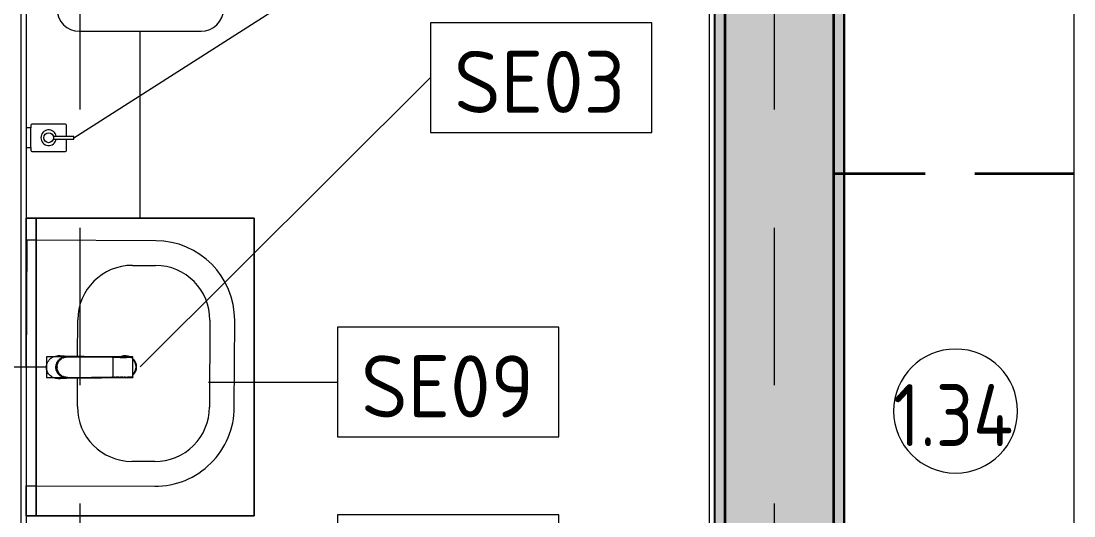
# Model space of a CAD drawing. Header units: millimetres. Extents: x 3991 to 282775, y -8553 to 29560.
# Drawn here: x 18752 to 20876, y 5430 to 6428 of the extents above; entities that cross this region are included whole.
import ezdxf

# ---------------------------------------------------------------- set-up
doc = ezdxf.new("R2010")
doc.units = ezdxf.units.MM
doc.linetypes.add('50_ШТРИХ_ш4_п2_', pattern=[300, 200, -100])
doc.linetypes.add('Осевая', pattern=[1587.5, 317.5, -238.125, 793.75, -238.125])
for name, color, linetype, lineweight, true_color in [('0-1', 7, 'Continuous', 9, 0x4994b4), ('A-GENM-1', 7, 'Continuous', 9, 0x4994b4), ('A-WALL-1', 7, 'Continuous', 25, 0x3c3c3c), ('A-WALL-2', 7, 'Continuous', 35, 0x3c3c3c), ('A-WALL-FNSH-1', 7, 'Continuous', 15, 0x3c3c3c), ('P-SANR-FIXT-1', 7, 'Continuous', 15, 0x4994b4)]:
    doc.layers.add(name, color=color, linetype=linetype, lineweight=lineweight, true_color=true_color)
for name, color, linetype, lineweight in [('A-AREA-IDEN', 7, 'Continuous', 9), ('A-DETL-1', 7, '50_ШТРИХ_ш4_п2_', 35), ('A-DETL-GENF', 7, 'Continuous', 9), ('I-FURN', 7, 'Continuous', 9), ('I-FURN-IDEN', 7, 'Continuous', 9), ('I-WALL', 7, 'Continuous', 9), ('P-SANR-FIXT-IDEN', 7, 'Continuous', 9), ('S-STRS-MBND', 7, 'Continuous', 9), ('Оси-2', 7, 'Осевая', 9)]:
    doc.layers.add(name, color=color, linetype=linetype, lineweight=lineweight)
doc.styles.add('GOST Common_1', font='GOST_Common.ttf', dxfattribs={"height": 125})
doc.styles.add('GOST Common_2', font='GOST_Common.ttf', dxfattribs={"width": 0.9, "height": 125})
pattern_1 = [(0, (-51688.461, 0), (60.96, 15.24), [5.029, -40.691, 5.029, -40.691, -243.84]), (0, (-51688.461, 0), (60.96, 15.24), [-91.44, 5.029, -86.411, 5.029, -40.691, -106.68]), (0, (-51688.461, 0), (60.96, 15.24), [-228.6, 5.029, -25.451, 5.029, -71.171]), (120, (-51665.601, 7.62), (-43.678227, 45.1729086), [5.029, -40.691, 5.029, -40.691, -243.84]), (120, (-51665.601, 7.62), (-43.678227, 45.1729086), [-91.44, 5.029, -86.411, 5.029, -40.691, -106.68]), (120, (-51665.601, 7.62), (-43.678227, 45.1729086), [-228.6, 5.029, -25.451, 5.029, -71.171]), (240, (-51657.981, 38.1), (-17.281773, -60.4129086), [5.029, -40.691, 5.029, -40.691, -243.84]), (240, (-51657.981, 38.1), (-17.281773, -60.4129086), [-91.44, 5.029, -86.411, 5.029, -40.691, -106.68]), (240, (-51657.981, 38.1), (-17.281773, -60.4129086), [-228.6, 5.029, -25.451, 5.029, -71.171])]

# ---------------------------------------------------------------- blocks, each defined once
blk = doc.blocks.new('зеркало круглое600д - 1_22д зеркало круглое d600-30456177-Фрагмент 1_6')
at = {"layer": 'I-FURN'}
for p, q in [((-300, 0), (-300, -20)), ((-300, -20), (-294.2, -20)), ((300, -20), (-300, -20)), ((-294.2, -20), (-212.1, -20)), ((-212.1, -20), (-58.5, -20)), ((-58.5, -20), (114.8, -20)), ((114.8, -20), (249.4, -20)), ((249.4, -20), (300, -20)), ((300, -20), (300, 0))]:
    blk.add_line(p, q, dxfattribs=at)
blk = doc.blocks.new('сифон - Для раковины-30615598-Фрагмент 1_6')
at = {"layer": 'P-SANR-FIXT-1'}
for p, q in [((200, -0.6), (200, -10.4)), ((200, -10.4), (200, -40))]:
    blk.add_line(p, q, dxfattribs=at)
for radius, start, end in [(22.5, 100.3246, 111.0164), (21.5, 81.6166, 90.6528), (22.5, 67.2152, 71.5917), (22.5, 134.338, 180), (22.5, 180, 224.5753), (21.5, 136.6301, 180), (21.5, 180, 223.4006), (21.5, 101.7897, 108), (21.5, 71.0694, 75.9978), (22.5, 244.2771, 292.5042), (21.5, 247.6878, 288), (21.5, 289.2478, 293.8296), (22.5, 293.3521, 297.2506)]:
    blk.add_arc((0, 0), radius, start, end, dxfattribs=at)
blk = doc.blocks.new('смеситель для раковины - Default-30615600-Фрагмент 1_6')
at = {"layer": '0-1'}
for p, q in [((19.7, 151.6), (-19.8, 151.6)), ((-20.3, 110), (-20.4, 97.4)), ((19.8, 111.8), (-19.8, 111.8)), ((20.4, 97.4), (20.3, 110)), ((-22.8, 3), (-21.8, 15.6)), ((-18.9, 7.6), (-19.6, 9.7)), ((21.8, 15.6), (22.8, 3))]:
    blk.add_line(p, q, dxfattribs=at)
at = {"layer": '0-1', "flags": 128}
for points in [[(-20.7, 150.6), (-20.7, 150.2), (-20.7, 149.2), (-20.7, 148.3), (-20.7, 146.9), (-20.7, 145.4), (-20.8, 134.7), (-21.1, 63.6), (-21.1, 93.2)], [(19.7, 151.6), (20, 151.6), (20.2, 151.6), (20.5, 151.4), (20.6, 151.2), (20.7, 151.1), (20.8, 150.9), (20.8, 150.6)], [(21, 17), (21.2, 25.7), (21, 77.4), (21, 111.4)], [(-21.8, 15.6), (-21.6, 25.5), (-21.4, 39.3), (-21.2, 64), (-21.1, 88)], [(-21.1, 22.2), (-21.1, 24.2), (-21.1, 63.3), (-21.1, 93.2)], [(-20, 10.8), (-20.8, 13.2), (-20.9, 15.4)], [(12.1, -0.1), (16.4, 3.8), (19.5, 8.8), (21, 14.5), (21, 16)]]:
    blk.add_lwpolyline(points, dxfattribs=at)
at = {"layer": 'P-SANR-FIXT-1'}
for p, q in [((21, 151.6), (-21, 151.6)), ((-21, 151.6), (-21, -23)), ((21, -23), (21, 151.6)), ((-19.7, 144), (-19.8, 111.8)), ((19.8, 111.8), (19.7, 144)), ((19.9, 143.1), (19.9, 140.7)), ((19.9, 136.7), (19.9, 133.6)), ((19.9, 131), (20, 126.2)), ((20, 115.7), (20, 113.5)), ((20, 111.3), (20, 108.9)), ((-22.9, 0.3), (-22.9, 0.9)), ((22.5, 5), (22.9, 0.9)), ((22.9, 0.9), (22.9, 0.3)), ((-21, -23), (21, -23))]:
    blk.add_line(p, q, dxfattribs=at)
at = {"layer": 'P-SANR-FIXT-1', "flags": 128}
for points in [[(-21.1, 16.9), (-21.1, 42.2), (-21, 67.6), (-20.8, 118.3), (-20.7, 143.7), (-20.7, 149.4), (-20.8, 150.2), (-20.9, 145.3), (-20.9, 138.9), (-21.1, 88.1)], [(21.1, 88.1), (20.9, 138.9), (20.9, 145.3), (20.8, 150.2), (20.7, 149.4), (20.7, 143.7), (20.8, 118.3), (21, 67.6), (21.1, 42.2), (21.1, 16.9)], [(-19.9, 125.8), (-19.9, 133.8), (-19.9, 138.3)], [(-20, 109.4), (-20, 111), (-20, 119.8)], [(20, 123.6), (20, 119.9), (20, 117.9)], [(-15.9, 4.1), (-13.1, 1.6), (-12.1, 0.9)], [(12.1, 0.9), (13.1, 1.6), (15.9, 4.1)], [(22.9, 0.9), (22.7, 3.2), (22.5, 5.6), (22.3, 7.9), (22.1, 10.8), (21.8, 15.2)], [(-9.8, -0.4), (-6.1, -1.8), (-5.1, -2)], [(-2.7, -2.4), (-2.1, -2.5), (2.1, -2.5), (2.7, -2.4)], [(0.6, -3.9), (0.3, -3.9), (0.1, -3.9), (-0.1, -3.9), (-0.3, -3.9), (-0.6, -3.9)], [(5.1, -2), (6.1, -1.8), (9.8, -0.4)]]:
    blk.add_lwpolyline(points, dxfattribs=at)
at = {"layer": 'P-SANR-FIXT-1'}
for centre, major_axis, ratio, start_param, end_param in [((-19.8, 109.7), (-0.5, 0.002), 0.095846, 0.794229, 1.571164), ((19.8, 109.7), (0.5, 0.002), 0.095848, 4.711795, 5.488843), ((0, 17.2), (20.8, 0), 0.98634, 3.038054, 3.090126), ((0, 17.2), (20.8, 0), 0.98634, 3.29536, 3.441377), ((0, 17.2), (20.8, 0), 0.98634, 5.983401, 6.113763), ((0, 17.2), (20.8, 0), 0.98634, 0.051466, 0.103539), ((0, 17.2), (20.8, 0), 0.98634, 4.268583, 4.510817), ((0, 17.2), (18.5, 0), 0.986286, 4.671144, 4.753634), ((0, 17.2), (20.8, 0), 0.98634, 4.913948, 5.156189)]:
    blk.add_ellipse(centre, major_axis=major_axis, ratio=ratio, start_param=start_param, end_param=end_param, dxfattribs=at)
for points, knots in [([(-19.9, 147.4), (-19.9, 148), (-19.8, 149.3), (-19.8, 150.7), (-19.8, 151.5), (-19.8, 151.6), (-19.8, 151.6)], [0.1, 0.1, 0.1, 0.1, 0.2, 0.3, 0.4, 0.4725859, 0.4725859, 0.4725859, 0.4725859]), ([(-19.8, 151.6), (-19.7, 151.6), (-19.7, 151.6), (-19.7, 151.2), (-19.7, 150), (-19.7, 148.3), (-19.7, 146.2), (-19.7, 144.8), (-19.7, 144)], [0.4728347, 0.4728347, 0.4728347, 0.4728347, 0.5, 0.6, 0.7, 0.8, 0.9, 1, 1, 1, 1]), ([(19.7, 144), (19.7, 144.8), (19.7, 146.2), (19.7, 148.3), (19.7, 150), (19.7, 151.2), (19.7, 151.6), (19.7, 151.6), (19.7, 151.6)], [0, 0, 0, 0, 0.1, 0.2, 0.3, 0.4, 0.5, 0.5274121, 0.5274121, 0.5274121, 0.5274121]), ([(19.7, 151.6), (19.8, 151.6), (19.8, 151.5), (19.8, 150.7), (19.8, 149.3), (19.9, 148), (19.9, 147.4)], [0.5275209, 0.5275209, 0.5275209, 0.5275209, 0.6, 0.7, 0.8, 0.9, 0.9, 0.9, 0.9]), ([(-19.8, 111.8), (-19.8, 111.8), (-19.8, 111.7), (-19.8, 110.9), (-19.8, 110.1), (-19.8, 109.7)], [0.4695548, 0.4695548, 0.4695548, 0.4695548, 0.6, 0.8, 1, 1, 1, 1]), ([(19.8, 109.7), (19.8, 110.1), (19.8, 110.9), (19.8, 111.7), (19.8, 111.8), (19.8, 111.8)], [0, 0, 0, 0, 0.2, 0.4, 0.5304748, 0.5304748, 0.5304748, 0.5304748]), ([(-21.1, 88.1), (-21.1, 85.7), (-21.1, 82.2), (-21.1, 77.5), (-21.2, 73.9), (-21.2, 70.4), (-21.2, 66.8), (-21.2, 63.9), (-21.2, 61.5), (-21.2, 59.8), (-21.2, 58), (-21.2, 55.7), (-21.3, 52.8), (-21.3, 49.3), (-21.3, 46), (-21.3, 42.6), (-21.4, 39.4), (-21.4, 36.2), (-21.5, 32.2), (-21.5, 27.5), (-21.7, 20.9), (-21.8, 17.2), (-21.8, 15.2)], [0, 0, 0, 0, 0.083333, 0.125, 0.166667, 0.208333, 0.25, 0.291667, 0.3125, 0.333333, 0.354167, 0.375, 0.416667, 0.458333, 0.5, 0.541667, 0.583333, 0.625, 0.666667, 0.75, 0.833333, 1, 1, 1, 1]), ([(-20.4, 97.4), (-20.4, 91.1), (-20.5, 81.8), (-20.6, 69.7), (-20.6, 60), (-20.7, 52.6), (-20.8, 47.4), (-20.8, 45.2), (-20.8, 43.5), (-20.9, 41.8), (-20.9, 39.8), (-20.9, 37.7), (-20.9, 36.2), (-20.9, 35.4), (-21, 34.1), (-21, 32.6), (-21, 31), (-21, 29.7), (-21, 28.6), (-21, 27.7), (-21, 26.8), (-21.1, 25.6), (-21.1, 22.9), (-21.1, 20.4), (-21.1, 18.4)], [0, 0, 0, 0, 0.222222, 0.333333, 0.444444, 0.583333, 0.618056, 0.652778, 0.670139, 0.6875, 0.722222, 0.756944, 0.774306, 0.782986, 0.791667, 0.826389, 0.84375, 0.861111, 0.878472, 0.887153, 0.895833, 0.913194, 0.930556, 1, 1, 1, 1]), ([(21.1, 18.4), (21.1, 19.2), (21.1, 20.8), (21.1, 23.1), (21.1, 25), (21.1, 26.5), (21, 27.6), (21, 28.6), (21, 30), (21, 31.7), (21, 33.4), (21, 34.6), (20.9, 35.2), (20.9, 35.7), (20.9, 36.3), (20.9, 36.9), (20.9, 38.1), (20.9, 39.8), (20.9, 41.4), (20.8, 42.8), (20.8, 44.1), (20.8, 45.8), (20.8, 48.6), (20.7, 53.5), (20.6, 60.7), (20.6, 68.9), (20.5, 76.5), (20.5, 85.7), (20.4, 92.7), (20.4, 97.4)], [0, 0, 0, 0, 0.027778, 0.055556, 0.083333, 0.097222, 0.111111, 0.125, 0.138889, 0.166667, 0.194444, 0.208333, 0.215278, 0.222222, 0.229167, 0.236111, 0.25, 0.277778, 0.305556, 0.319444, 0.333333, 0.361111, 0.388889, 0.444444, 0.555556, 0.666667, 0.75, 0.833333, 1, 1, 1, 1]), ([(20.4, 88.2), (20.4, 88.1), (20.5, 88), (20.6, 87.8), (20.7, 87.5), (20.7, 87.4), (20.7, 87.3)], [0.19375, 0.19375, 0.19375, 0.19375, 0.25, 0.3, 0.35, 0.4, 0.4, 0.4, 0.4]), ([(21.8, 15.2), (21.8, 16.4), (21.7, 19.4), (21.6, 24.2), (21.5, 28.2), (21.5, 30.6), (21.5, 32.4), (21.4, 34.1), (21.4, 35.8), (21.4, 37.3), (21.4, 38.7), (21.4, 39.8), (21.4, 41), (21.3, 42.6), (21.3, 44.7), (21.3, 47.5), (21.3, 50.9), (21.2, 55.1), (21.2, 60), (21.2, 65.1), (21.2, 69.9), (21.2, 74.5), (21.1, 80.6), (21.1, 85.1), (21.1, 88.1)], [0, 0, 0, 0, 0.142857, 0.285714, 0.357143, 0.392857, 0.428571, 0.464286, 0.5, 0.535714, 0.553571, 0.571429, 0.589286, 0.607143, 0.642857, 0.678571, 0.714286, 0.75, 0.785714, 0.821429, 0.857143, 0.892857, 0.928571, 1, 1, 1, 1]), ([(-21.8, 15.2), (-21.9, 13.9), (-22, 12.1), (-22.1, 10.1), (-22.2, 8.7), (-22.3, 7.5), (-22.4, 6.6), (-22.5, 5.7), (-22.6, 4.8), (-22.7, 3.8), (-22.8, 2.5), (-22.9, 1.5), (-22.9, 0.9)], [0, 0, 0, 0, 0.166667, 0.25, 0.333333, 0.416667, 0.5, 0.583333, 0.666667, 0.75, 0.833333, 1, 1, 1, 1]), ([(22.9, 0.3), (22.9, -2.5), (22.3, -6.4), (20, -11.4), (17.7, -14.7), (14.9, -17.6), (11.6, -20), (7.9, -21.7), (4.5, -22.6), (1.5, -23), (-1.9, -23), (-6, -22.4), (-10, -20.8), (-12.8, -19.1), (-14.8, -17.5), (-16.7, -15.8), (-18.8, -13.3), (-21.9, -8.1), (-22.9, -3.2), (-22.9, 0.3)], [0, 0, 0, 0, 0.111111, 0.166667, 0.222222, 0.277778, 0.333333, 0.388889, 0.444444, 0.479167, 0.513889, 0.583333, 0.652778, 0.6875, 0.722222, 0.756944, 0.791667, 0.861111, 1, 1, 1, 1]), ([(-16.4, 3.7), (-16.6, 4.1), (-17.6, 5.3), (-18.7, 7.1), (-19.6, 9), (-20.1, 10.6), (-20.6, 12.1), (-21, 14.3), (-21.1, 15.9), (-21.1, 16.9)], [0.5566569, 0.5566569, 0.5566569, 0.5566569, 0.6, 0.7, 0.75, 0.8, 0.85, 0.9, 1, 1, 1, 1]), ([(-21.1, 16.4), (-21.1, 14.3), (-20.4, 11.1), (-18.7, 7.6), (-17.5, 5.8), (-16.4, 4.5), (-15.2, 3.2), (-13.9, 2.1), (-12.5, 1), (-10.9, 0.1), (-9.2, -0.7), (-6.9, -1.7), (-3.8, -2.5), (0, -2.8), (3.8, -2.5), (6.9, -1.7), (9, -0.9), (10.1, -0.3), (10.9, 0.1), (11.7, 0.5), (12.7, 1.2), (13.9, 2), (15, 3), (15.8, 3.8), (16.4, 4.5), (17, 5.2), (17.7, 6.2), (18.6, 7.6), (19.3, 9), (19.7, 9.9), (19.9, 10.5), (20, 10.9), (20.2, 11.2), (20.3, 11.7), (20.6, 12.6), (20.8, 13.8), (21, 15.1), (21.1, 16), (21.1, 16.4)], [0, 0, 0, 0, 0.111111, 0.166667, 0.194444, 0.222222, 0.25, 0.277778, 0.305556, 0.333333, 0.361111, 0.388889, 0.444444, 0.5, 0.555556, 0.611111, 0.638889, 0.652778, 0.666667, 0.680556, 0.694444, 0.722222, 0.75, 0.763889, 0.777778, 0.791667, 0.805556, 0.833333, 0.861111, 0.875, 0.881944, 0.888889, 0.895833, 0.902778, 0.916667, 0.944444, 0.972222, 1, 1, 1, 1]), ([(-20.8, 14.6), (-20.7, 14.1), (-20.6, 12.9), (-20.2, 11.6), (-20, 10.9)], [0, 0, 0, 0, 0.4, 1, 1, 1, 1]), ([(-18.3, 9.9), (-18.8, 10.8), (-20.1, 14), (-20.7, 17.5), (-20.7, 19.9)], [-0.157337, -0.157337, -0.157337, -0.157337, -0.1111111, 0, 0, 0, 0]), ([(-19.3, 9.3), (-19.1, 8.7), (-18.5, 7.4), (-17.6, 6.2), (-17.1, 5.5)], [0.2222222, 0.2222222, 0.2222222, 0.2222222, 0.4444444, 0.7777778, 0.7777778, 0.7777778, 0.7777778]), ([(-10, -1.5), (-10.9, -1), (-12.8, 0.2), (-14.5, 1.7), (-15.3, 2.6), (-15.4, 2.7)], [0.3, 0.3, 0.3, 0.3, 0.4, 0.5, 0.5124698, 0.5124698, 0.5124698, 0.5124698]), ([(-7.8, 0), (-8.7, 0.4), (-10.3, 1.2), (-11.7, 2.2), (-12.3, 2.7)], [-0.37982072, -0.37982072, -0.37982072, -0.37982072, -0.33333333, -0.30027801, -0.30027801, -0.30027801, -0.30027801]), ([(15.8, 6.1), (14.3, 4.2), (10.7, 1), (3.8, -1.6), (-2, -1.6), (-5.1, -0.9), (-5.8, -0.7)], [-0.7735184, -0.7735184, -0.7735184, -0.7735184, -0.6666667, -0.5555556, -0.4444444, -0.4114957, -0.4114957, -0.4114957, -0.4114957]), ([(20.9, 14), (20.9, 13.9), (20.7, 12.8), (20.2, 10.6), (19, 7.6), (16.7, 3.9), (12.9, 0), (8, -2.6), (4.7, -3.4), (3.5, -3.6)], [0.0919533, 0.0919533, 0.0919533, 0.0919533, 0.1, 0.2, 0.3, 0.4, 0.6, 0.8, 0.9091362, 0.9091362, 0.9091362, 0.9091362]), ([(17.1, 5.5), (17.5, 6), (18.6, 7.6), (19.5, 9.4), (19.9, 10.7)], [0.2222222, 0.2222222, 0.2222222, 0.2222222, 0.4444444, 0.9768048, 0.9768048, 0.9768048, 0.9768048]), ([(20.7, 19.9), (20.7, 17.5), (20.1, 14), (18.8, 10.8), (18.3, 9.9)], [-1, -1, -1, -1, -0.8888889, -0.8424724, -0.8424724, -0.8424724, -0.8424724]), ([(20.2, 11.7), (20.3, 12), (20.6, 12.9), (20.7, 13.9), (20.8, 14.6)], [0.2222222, 0.2222222, 0.2222222, 0.2222222, 0.4444444, 1, 1, 1, 1]), ([(-0.6, -3.9), (-1.6, -3.9), (-3.8, -3.7), (-6.8, -2.9), (-8.7, -2.1), (-9.5, -1.7)], [0, 0, 0, 0, 0.1, 0.2, 0.2837623, 0.2837623, 0.2837623, 0.2837623]), ([(-0.6, -3.9), (-0.6, -3.9), (-0.6, -3.7), (-0.6, -3.5), (-0.6, -3.3), (-0.6, -3.2)], [0, 0, 0, 0, 0.3636364, 0.5454545, 0.7272727, 0.7272727, 0.7272727, 0.7272727]), ([(0.6, -3.9), (0.6, -3.9), (0.6, -3.7), (0.6, -3.5), (0.6, -3.3), (0.6, -3.2)], [0, 0, 0, 0, 0.3636364, 0.5454545, 0.7272727, 0.7272727, 0.7272727, 0.7272727])]:
    blk.add_open_spline(points, degree=3, knots=knots, dxfattribs=at)
for points in [[(-19.8, 111.8), (-19.8, 111.8), (-19.8, 111.8), (-19.8, 111.8)], [(-19.8, 110), (-19.8, 110.3), (-19.8, 110.6), (-19.8, 110.9)], [(19.8, 111.8), (19.8, 111.8), (19.8, 111.8), (19.8, 111.8)], [(19.8, 110.9), (19.8, 110.6), (19.8, 110.3), (19.8, 110)], [(-20.5, 88.2), (-20.6, 88.2), (-20.7, 88.2), (-20.8, 88.2)], [(-22.9, 0.9), (-22.9, 2.2), (-22.8, 3.6), (-22.6, 4.9)], [(-16, 6.3), (-16.4, 6.8), (-16.9, 7.4), (-17.2, 8)], [(-13.9, 4), (-14.6, 4.7), (-15.2, 5.3), (-15.8, 6.1)], [(17.3, 8), (16.9, 7.4), (16.4, 6.8), (16, 6.3)], [(2.5, -3.8), (1.8, -3.9), (1.2, -3.9), (0.6, -3.9)]]:
    blk.add_open_spline(points, degree=3, dxfattribs=at)
blk = doc.blocks.new('TOY_Диспансер мыло - Дозатор Elegance new 11654 019001 хром-30593950-Фрагмент 1_6')
at = {"layer": 'A-GENM-1'}
for p, q in [((122.2, 86.7), (99.5, 86.7)), ((122.2, 86.7), (102.9, 86.7)), ((127.9, 101.6), (122.2, 101.6)), ((122.2, 101.6), (122.2, 86.7)), ((122.2, 87.7), (122.2, 60.3)), ((127.9, 86.7), (127.9, 101.6)), ((127.9, 60.3), (127.9, 87.7)), ((146.9, 86.7), (127.9, 86.7)), ((150.5, 86.7), (127.9, 86.7)), ((97.5, 84.7), (97.5, 17)), ((152.5, 17), (152.5, 84.7)), ((99.5, 15), (105, 15)), ((145, 15), (105, 15)), ((105, 15), (105, 5.5)), ((145, 5.5), (145, 15)), ((145, 15), (150.5, 15))]:
    blk.add_line(p, q, dxfattribs=at)
blk.add_circle((125, 50.7), 10, dxfattribs=at)
for centre, radius, start, end in [((99.5, 84.7), 2, 90, 180), ((150.5, 84.7), 2, 360, 90), ((125, 50.7), 15.7, 100.4353, 79.365), ((99.5, 17), 2, 180, 270), ((150.5, 17), 2, 270, 360)]:
    blk.add_arc(centre, radius, start, end, dxfattribs=at)
blk = doc.blocks.new('Мебель_универсальная - 1_250-31405634-Фрагмент 1_6')
at = {"layer": 'I-FURN'}
for p, q in [((300, 230), (-300, 230)), ((-300, 230), (-300, -210)), ((-300, -210), (-300, 230)), ((-300, 230), (300, 230)), ((300, -210), (300, 230)), ((300, 230), (300, -210)), ((-300, -210), (-300, -230)), ((-300, -230), (-300, -210)), ((300, -230), (300, -210)), ((300, -210), (300, -230)), ((-40, -230), (-300, -230)), ((300, -230), (239.4, -230))]:
    blk.add_line(p, q, dxfattribs=at)
blk = doc.blocks.new('Раковина SE09 - гибкая подводка_ 640х550х165 PN6_3_ ХВ_ГВ накидная гайка BP DN15_ К-гл_кон_ П DN 50-31404862-Фрагмент 1_6')
at = {"layer": 'P-SANR-FIXT-1'}
for p, q in [((80, 420), (-95, 420)), ((-95, 370), (80, 370)), ((-255, 260), (-255, 19)), ((-205, 213.6), (-205, 260)), ((190, 260), (190, 213.6)), ((240, 21), (240, 260)), ((-20.7, 103.6), (-95, 103.6)), ((-19.8, 103.6), (-20.5, 103.6)), ((80, 103.6), (22.1, 103.6)), ((-255, 19), (-255, 0)), ((-255, 0), (0, 0)), ((240, 1), (240, 21))]:
    blk.add_line(p, q, dxfattribs=at)
for centre, radius, start, end in [((-95, 260), 160, 90, 180), ((80, 260), 160, 360, 90), ((-95, 260), 110, 90, 180), ((80, 260), 110, 360, 90), ((-95, 213.6), 110, 180, 270), ((80, 213.6), 110, 270, 360)]:
    blk.add_arc(centre, radius, start, end, dxfattribs=at)
blk = doc.blocks.new('DET_L_Линия разрыва - М100-30612372-Фрагмент 1_6')
at = {"layer": 'A-DETL-GENF'}
blk.add_line((10313.2, 0), (5456.6, 0), dxfattribs=at)
blk = doc.blocks.new('М_сантехническая_рамка1 - В рамке-30590747-Фрагмент 1_6')
at = {"layer": 'P-SANR-FIXT-IDEN'}
for p, q in [((4.293, 2.24), (-4.639, 2.24)), ((-4.639, 2.24), (-4.639, -2.178)), ((4.293, -2.178), (4.293, 2.24)), ((-4.639, -2.178), (4.293, -2.178))]:
    blk.add_line(p, q, dxfattribs=at)
blk = doc.blocks.new('Марка_Помещения - Номер-25198446-Фрагмент 1_6')
at = {"layer": 'A-AREA-IDEN'}
for start, end in [(360, 180), (180, 360)]:
    blk.add_arc((0, 0), 2.5, start, end, dxfattribs=at)
blk = doc.blocks.new('Марка_Мебель - В прямоуг_Balcon_Марка-25523697-Фрагмент 1_6')
at = {"layer": 'I-FURN-IDEN'}
for p, q in [((-2.455, 2.278), (2.455, 2.278)), ((-3.355, 1.378), (-3.355, -1.384)), ((3.355, 1.378), (3.355, -1.378)), ((-2.461, -2.278), (2.455, -2.278))]:
    blk.add_line(p, q, dxfattribs=at)
for centre, radius, start, end in [((-2.455, 1.378), 0.9, 90, 180), ((2.455, 1.378), 0.9, 0, 90), ((-2.461, -1.384), 0.893, 180, 270), ((2.455, -1.378), 0.9, 270, 0)]:
    blk.add_arc(centre, radius, start, end, dxfattribs=at)

msp = doc.modelspace()

# ---------------------------------------------------------------- hatches: boundary and pattern name
at = {"layer": 'I-WALL'}
h = msp.add_hatch(dxfattribs=at)
h.set_pattern_fill('FP_4', color=256, style=0, pattern_type=2)
h.set_pattern_definition([(45, (-51688.46, 0), (-28.51196, 28.51196), []), (45, (-51659.95, 0), (-28.51196, 28.51196), [50.403, -10.081, 1.676, -8.404])])
h.paths.add_polyline_path([(20171.5, -100), (20391.5, -100), (20391.5, 7900), (20171.5, 7900), (20171.5, 120)])
h = msp.add_hatch(dxfattribs=at)
h.set_pattern_fill('FP_13', color=256, style=0, pattern_type=2)
h.set_pattern_definition(pattern_1)
h.paths.add_polyline_path([(20151.5, 140), (20171.5, 140), (20171.5, 7680), (20151.5, 7680), (20151.5, 141)])
h = msp.add_hatch(dxfattribs=at)
h.set_pattern_fill('FP_13', color=256, style=0, pattern_type=2)
h.set_pattern_definition(pattern_1)
h.paths.add_polyline_path([(20391.5, 120), (20411.5, 120), (20411.5, 7660), (20391.5, 7660), (20391.5, 1471.9)])

# ---------------------------------------------------------------- linework, layer by layer
at = {"layer": 'A-DETL-1'}
msp.add_line((20875.6, 6120), (20391.5, 6120), dxfattribs=at)
at = {"layer": 'A-WALL-1'}
for p, q in [((20151.5, 140), (20151.5, 7660)), ((20411.5, 7660), (20411.5, 140))]:
    msp.add_line(p, q, dxfattribs=at)
at = {"layer": 'A-WALL-2'}
for p, q in [((20171.5, 7900), (20171.5, 120)), ((20391.5, 120), (20391.5, 7680))]:
    msp.add_line(p, q, dxfattribs=at)
at = {"layer": 'A-WALL-FNSH-1'}
for p, q in [((18752.5, 3739), (18752.5, 7659)), ((20150.5, 7659), (20150.5, 140)), ((20412.5, 7659), (20412.5, 140))]:
    msp.add_line(p, q, dxfattribs=at)
at = {"layer": 'I-FURN-IDEN'}
msp.add_line((18992.5, 6030.6), (18992.5, 6407.1), dxfattribs=at)
at = {"layer": 'I-WALL'}
for p, q in [((18762.5, 7660), (18762.5, 3729)), ((20140.5, 526.5), (20140.5, 7660))]:
    msp.add_line(p, q, dxfattribs=at)
at = {"layer": 'P-SANR-FIXT-IDEN'}
for p, q in [((18858.6, 6192.5), (19577.6, 6651)), ((18992.5, 5730.6), (19577.6, 6313.6)), ((18803.2, 5730), (18681.8, 5730)), ((19130.2, 5700), (19390.1, 5700))]:
    msp.add_line(p, q, dxfattribs=at)
at = {"layer": 'S-STRS-MBND'}
msp.add_line((20391.5, 7680), (20391.5, 5169.7), dxfattribs=at)
at = {"layer": 'Оси-2'}
for p, q in [((18871.5, -656.3), (18871.5, 6817.9)), ((20271.5, -656.3), (20271.5, 6817.9))]:
    msp.add_line(p, q, dxfattribs=at)

# ---------------------------------------------------------------- block references
at = {"layer": 'A-AREA-IDEN', "xscale": 49.99999999999998, "yscale": 49.99999999999998, "zscale": 49.99999999999998}
msp.add_blockref('Марка_Помещения - Номер-25198446-Фрагмент 1_6', (20636.9, 5641.6), dxfattribs=at)
at = {"layer": 'A-DETL-GENF', "rotation": 90.00000000000007}
msp.add_blockref('DET_L_Линия разрыва - М100-30612372-Фрагмент 1_6', (20875.6, -1171.4), dxfattribs=at)
at = {"layer": 'I-FURN'}
for name, p, rotation in [('зеркало круглое600д - 1_22д зеркало круглое d600-30456177-Фрагмент 1_6', (18762.5, 5730.6), 89.99999999999997), ('Мебель_универсальная - 1_250-31405634-Фрагмент 1_6', (18992.5, 5730.6), 270.0000000000001)]:
    msp.add_blockref(name, p, dxfattribs=dict(at, rotation=rotation))
at = {"layer": 'I-FURN-IDEN', "xscale": 49.99999999999998, "yscale": 49.99999999999998, "zscale": 49.99999999999998}
msp.add_blockref('Марка_Мебель - В прямоуг_Balcon_Марка-25523697-Фрагмент 1_6', (18992.5, 6520.9), dxfattribs=at)
at = {"layer": 'P-SANR-FIXT-1'}
for name, p, rotation in [('TOY_Диспансер мыло - Дозатор Elegance new 11654 019001 хром-30593950-Фрагмент 1_6', (18757, 6317.5), 269.9999999999999), ('Раковина SE09 - гибкая подводка_ 640х550х165 PN6_3_ ХВ_ГВ накидная гайка BP DN15_ К-гл_кон_ П DN 50-31404862-Фрагмент 1_6', (18762.5, 5731.1), 269.7653426742153), ('сифон - Для раковины-30615598-Фрагмент 1_6', (18962.5, 5730.6), 180), ('смеситель для раковины - Default-30615600-Фрагмент 1_6', (18826.2, 5730), 269.9999999999996)]:
    msp.add_blockref(name, p, dxfattribs=dict(at, rotation=rotation))
at = {"layer": 'P-SANR-FIXT-IDEN', "xscale": 49.99999999999998, "yscale": 49.99999999999998, "zscale": 49.99999999999998}
for p in [(19809.5, 6312.1), (19622, 5698.5), (19622, 5320.2)]:
    msp.add_blockref('М_сантехническая_рамка1 - В рамке-30590747-Фрагмент 1_6', p, dxfattribs=at)

# ---------------------------------------------------------------- texts
at = {"layer": 'A-AREA-IDEN', "insert": (20511.5, 5695.9), "char_height": 125, "width": 313.861, "attachment_point": 1, "style": 'GOST Common_2'}
msp.add_mtext('1.34', dxfattribs=at)
at = {"layer": 'P-SANR-FIXT-IDEN', "char_height": 125, "width": 444.937, "attachment_point": 1, "style": 'GOST Common_1'}
for s, insert in [('SE03', (19625.2, 6367.5)), ('SE09', (19437.7, 5753.9))]:
    msp.add_mtext(s, dxfattribs=dict(at, insert=insert))

doc.saveas('drawing.dxf')
